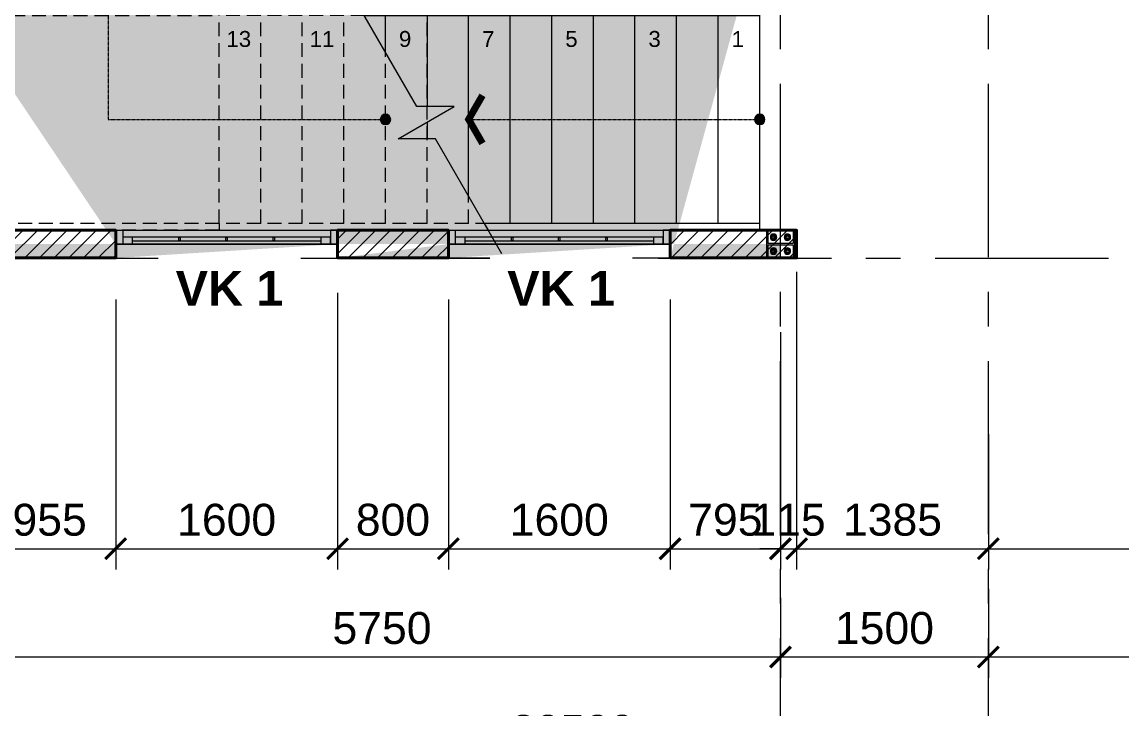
# Model space of a CAD drawing. Header units: millimetres. Extents: x 886808 to 1650903, y -1008069 to 230892.
# Drawn here: x 951196 to 959133, y -382753 to -377797 of the extents above; entities that cross this region are included whole.
import ezdxf

# ---------------------------------------------------------------- set-up
doc = ezdxf.new("R2010")
doc.units = ezdxf.units.MM
for name, pattern in [('ACAD_ISO03W100', [30, 12, -18]), ('CENTER', [2, 1.25, -0.25, 0.25, -0.25]), ('DASHED', [0.75, 0.5, -0.25]), ('HIDDEN2', [0.1875, 0.125, -0.0625])]:
    doc.linetypes.add(name, pattern=pattern)
doc.layers.get('0').update_dxf_attribs({"lineweight": 0})
for name, color, linetype, lineweight in [('01- NET TUONG- 242', 242, 'Continuous', 40), ('03- Net Cua- 153', 153, 'Continuous', 9), ('04-Net thay', 150, 'Continuous', 20), ('06- Dim- 250', 250, 'Continuous', 0), ('8l NET TO', 8, 'Continuous', 9), ('A-WALL-FNSH', 113, 'Continuous', 25), ('A_Dim', 8, 'Continuous', 5), ('HACTH', 8, 'Continuous', 0), ('net vl', 33, 'Continuous', 5), ('S-COLS', 52, 'Continuous', 5)]:
    doc.layers.add(name, color=color, linetype=linetype, lineweight=lineweight)
doc.styles.add('Roof Fl type B$0$GHICHUTHUONG', font='arial.ttf', dxfattribs={"width": 0.8})
doc.styles.add('TIÊU ĐỀ', font='arial.ttf', dxfattribs={"height": 230})
doc.dimstyles.new('1-100', dxfattribs={"dimtxt": 230, "dimasz": 150, "dimexe": 150, "dimexo": 300, "dimgap": 90, "dimtad": 1, "dimdec": 0, "dimrnd": 5, "dimzin": 0, "dimtxsty": 'TIÊU ĐỀ', "dimblk": 'ARCHTICK', "dimcen": 100, "dimdle": 120, "dimclrd": 256, "dimclre": 256, "dimclrt": 2, "dimadec": 0, "dimazin": 0, "dimtfac": 1, "dimtdec": 0, "dimtix": 1, "dimtmove": 1, "dimatfit": 3, "dimldrblk": 'OPEN30', "dimfxl": 900, "dimtolj": 1, "dimtzin": 0, "dimlwd": 13, "dimlwe": 13, "dimarcsym": 1})

# ---------------------------------------------------------------- blocks, each defined once
blk = doc.blocks.new('_ArchTick')
at = {"color": 0, "linetype": 'ByBlock', "const_width": 0.15}
blk.add_lwpolyline([(-0.5, -0.5), (0.5, 0.5)], dxfattribs=at)
blk = doc.blocks.new('*D221')
at = {"layer": 'A_Dim', "lineweight": 13, "transparency": 16777216}
for p, q in [((950918.6, -379799.2), (950918.6, -382527.4)), ((956668.6, -381950), (956668.6, -382527.4)), ((950798.6, -382377.4), (956788.6, -382377.4))]:
    blk.add_line(p, q, dxfattribs=at)
at = {"layer": 'Defpoints', "color": 0, "transparency": 16777216}
for p in [(950918.6, -379499.2), (956668.6, -381650), (956668.6, -382377.4)]:
    blk.add_point(p, dxfattribs=at)
at = {"layer": 'A_Dim', "lineweight": 13, "transparency": 16777216, "xscale": 150, "yscale": 150, "zscale": 150, "rotation": 180}
blk.add_blockref('_ArchTick', (950918.6, -382377.4), dxfattribs=at)
at = {"layer": 'A_Dim', "lineweight": 13, "transparency": 16777216, "xscale": 150, "yscale": 150, "zscale": 150}
blk.add_blockref('_ArchTick', (956668.6, -382377.4), dxfattribs=at)
at = {"layer": 'A_Dim', "color": 2, "transparency": 16777216, "insert": (953793.6, -382169.9), "char_height": 230, "attachment_point": 5, "style": 'TIÊU ĐỀ'}
blk.add_mtext('\\A1;5750', dxfattribs=at)
blk = doc.blocks.new('_Open30')
at = {"color": 0, "linetype": 'ByBlock', "lineweight": -2}
for p, q in [((-1, 0.268), (0, 0)), ((0, 0), (-1, -0.268)), ((0, 0), (-1, 0))]:
    blk.add_line(p, q, dxfattribs=at)
blk = doc.blocks.new('*D222')
at = {"layer": 'A_Dim', "lineweight": 13, "transparency": 16777216}
for p, q in [((958168.6, -381884.5), (958168.6, -382527.4)), ((956668.6, -381950), (956668.6, -382527.4)), ((956548.6, -382377.4), (958288.6, -382377.4))]:
    blk.add_line(p, q, dxfattribs=at)
at = {"layer": 'Defpoints', "color": 0, "transparency": 16777216}
for p in [(956668.6, -381650), (958168.6, -381584.5), (958168.6, -382377.4)]:
    blk.add_point(p, dxfattribs=at)
at = {"layer": 'A_Dim', "lineweight": 13, "transparency": 16777216, "xscale": 150, "yscale": 150, "zscale": 150, "rotation": 180}
blk.add_blockref('_ArchTick', (956668.6, -382377.4), dxfattribs=at)
at = {"layer": 'A_Dim', "lineweight": 13, "transparency": 16777216, "xscale": 150, "yscale": 150, "zscale": 150}
blk.add_blockref('_ArchTick', (958168.6, -382377.4), dxfattribs=at)
at = {"layer": 'A_Dim', "color": 2, "transparency": 16777216, "insert": (957418.6, -382169.9), "char_height": 230, "attachment_point": 5, "style": 'TIÊU ĐỀ'}
blk.add_mtext('\\A1;1500', dxfattribs=at)
blk = doc.blocks.new('*D1039')
at = {"layer": 'A_Dim', "lineweight": 13, "transparency": 16777216}
for p, q in [((965418.6, -379799.2), (965418.6, -382527.4)), ((958168.6, -381884.5), (958168.6, -382527.4)), ((958048.6, -382377.4), (965538.6, -382377.4))]:
    blk.add_line(p, q, dxfattribs=at)
at = {"layer": 'Defpoints', "color": 0, "transparency": 16777216}
for p in [(965418.6, -379499.2), (958168.6, -381584.5), (965418.6, -382377.4)]:
    blk.add_point(p, dxfattribs=at)
at = {"layer": 'A_Dim', "lineweight": 13, "transparency": 16777216, "xscale": 150, "yscale": 150, "zscale": 150, "rotation": 180}
blk.add_blockref('_ArchTick', (958168.6, -382377.4), dxfattribs=at)
at = {"layer": 'A_Dim', "lineweight": 13, "transparency": 16777216, "xscale": 150, "yscale": 150, "zscale": 150}
blk.add_blockref('_ArchTick', (965418.6, -382377.4), dxfattribs=at)
at = {"layer": 'A_Dim', "color": 2, "transparency": 16777216, "insert": (961793.6, -382169.9), "char_height": 230, "attachment_point": 5, "style": 'TIÊU ĐỀ'}
blk.add_mtext('\\A1;7250', dxfattribs=at)
blk = doc.blocks.new('*D1040')
at = {"layer": 'A_Dim', "lineweight": 13, "transparency": 16777216}
for p, q in [((965418.6, -379799.2), (965418.6, -383269.7)), ((944918.6, -380278.3), (944918.6, -383269.7)), ((944798.6, -383119.7), (965538.6, -383119.7))]:
    blk.add_line(p, q, dxfattribs=at)
at = {"layer": 'Defpoints', "color": 0, "transparency": 16777216}
for p in [(965418.6, -379499.2), (944918.6, -379978.3), (965418.6, -383119.7)]:
    blk.add_point(p, dxfattribs=at)
at = {"layer": 'A_Dim', "lineweight": 13, "transparency": 16777216, "xscale": 150, "yscale": 150, "zscale": 150, "rotation": 180}
blk.add_blockref('_ArchTick', (944918.6, -383119.7), dxfattribs=at)
at = {"layer": 'A_Dim', "lineweight": 13, "transparency": 16777216, "xscale": 150, "yscale": 150, "zscale": 150}
blk.add_blockref('_ArchTick', (965418.6, -383119.7), dxfattribs=at)
at = {"layer": 'A_Dim', "color": 2, "transparency": 16777216, "insert": (955168.6, -382912.3), "char_height": 230, "attachment_point": 5, "style": 'TIÊU ĐỀ'}
blk.add_mtext('\\A1;20500', dxfattribs=at)
blk = doc.blocks.new('*D1159')
at = {"layer": 'A_Dim', "lineweight": 13, "transparency": 16777216}
for p, q in [((951872.6, -379799.2), (951872.6, -381746.2)), ((950918.6, -380651), (950918.6, -381746.2)), ((950798.6, -381596.2), (951992.6, -381596.2))]:
    blk.add_line(p, q, dxfattribs=at)
at = {"layer": 'Defpoints', "color": 0, "transparency": 16777216}
for p in [(951872.6, -379499.2), (950918.6, -380351), (951872.6, -381596.2)]:
    blk.add_point(p, dxfattribs=at)
at = {"layer": 'A_Dim', "lineweight": 13, "transparency": 16777216, "xscale": 150, "yscale": 150, "zscale": 150, "rotation": 180}
blk.add_blockref('_ArchTick', (950918.6, -381596.2), dxfattribs=at)
at = {"layer": 'A_Dim', "lineweight": 13, "transparency": 16777216, "xscale": 150, "yscale": 150, "zscale": 150}
blk.add_blockref('_ArchTick', (951872.6, -381596.2), dxfattribs=at)
at = {"layer": 'A_Dim', "color": 2, "transparency": 16777216, "insert": (951395.6, -381388.8), "char_height": 230, "attachment_point": 5, "style": 'TIÊU ĐỀ'}
blk.add_mtext('\\A1;955', dxfattribs=at)
blk = doc.blocks.new('*D1160')
at = {"layer": 'A_Dim', "lineweight": 13, "transparency": 16777216}
for p, q in [((953472.6, -379749.2), (953472.6, -381746.2)), ((951872.6, -379799.2), (951872.6, -381746.2)), ((951752.6, -381596.2), (953592.6, -381596.2))]:
    blk.add_line(p, q, dxfattribs=at)
at = {"layer": 'Defpoints', "color": 0, "transparency": 16777216}
for p in [(951872.6, -379499.2), (953472.6, -379449.2), (953472.6, -381596.2)]:
    blk.add_point(p, dxfattribs=at)
at = {"layer": 'A_Dim', "lineweight": 13, "transparency": 16777216, "xscale": 150, "yscale": 150, "zscale": 150, "rotation": 180}
blk.add_blockref('_ArchTick', (951872.6, -381596.2), dxfattribs=at)
at = {"layer": 'A_Dim', "lineweight": 13, "transparency": 16777216, "xscale": 150, "yscale": 150, "zscale": 150}
blk.add_blockref('_ArchTick', (953472.6, -381596.2), dxfattribs=at)
at = {"layer": 'A_Dim', "color": 2, "transparency": 16777216, "insert": (952672.6, -381388.8), "char_height": 230, "attachment_point": 5, "style": 'TIÊU ĐỀ'}
blk.add_mtext('\\A1;1600', dxfattribs=at)
blk = doc.blocks.new('*D1161')
at = {"layer": 'A_Dim', "lineweight": 13, "transparency": 16777216}
for p, q in [((953472.6, -379749.2), (953472.6, -381746.2)), ((954272.6, -379799), (954272.6, -381746.2)), ((953352.6, -381596.2), (954392.6, -381596.2))]:
    blk.add_line(p, q, dxfattribs=at)
at = {"layer": 'Defpoints', "color": 0, "transparency": 16777216}
for p in [(953472.6, -379449.2), (954272.6, -379499), (954272.6, -381596.2)]:
    blk.add_point(p, dxfattribs=at)
at = {"layer": 'A_Dim', "lineweight": 13, "transparency": 16777216, "xscale": 150, "yscale": 150, "zscale": 150, "rotation": 180}
blk.add_blockref('_ArchTick', (953472.6, -381596.2), dxfattribs=at)
at = {"layer": 'A_Dim', "lineweight": 13, "transparency": 16777216, "xscale": 150, "yscale": 150, "zscale": 150}
blk.add_blockref('_ArchTick', (954272.6, -381596.2), dxfattribs=at)
at = {"layer": 'A_Dim', "color": 2, "transparency": 16777216, "insert": (953872.6, -381388.8), "char_height": 230, "attachment_point": 5, "style": 'TIÊU ĐỀ'}
blk.add_mtext('\\A1;800', dxfattribs=at)
blk = doc.blocks.new('*D1162')
at = {"layer": 'A_Dim', "lineweight": 13, "transparency": 16777216}
for p, q in [((954272.6, -379799), (954272.6, -381746.2)), ((955872.6, -379799), (955872.6, -381746.2)), ((954152.6, -381596.2), (955992.6, -381596.2))]:
    blk.add_line(p, q, dxfattribs=at)
at = {"layer": 'Defpoints', "color": 0, "transparency": 16777216}
for p in [(954272.6, -379499), (955872.6, -379499), (955872.6, -381596.2)]:
    blk.add_point(p, dxfattribs=at)
at = {"layer": 'A_Dim', "lineweight": 13, "transparency": 16777216, "xscale": 150, "yscale": 150, "zscale": 150, "rotation": 180}
blk.add_blockref('_ArchTick', (954272.6, -381596.2), dxfattribs=at)
at = {"layer": 'A_Dim', "lineweight": 13, "transparency": 16777216, "xscale": 150, "yscale": 150, "zscale": 150}
blk.add_blockref('_ArchTick', (955872.6, -381596.2), dxfattribs=at)
at = {"layer": 'A_Dim', "color": 2, "transparency": 16777216, "insert": (955072.6, -381388.8), "char_height": 230, "attachment_point": 5, "style": 'TIÊU ĐỀ'}
blk.add_mtext('\\A1;1600', dxfattribs=at)
blk = doc.blocks.new('*D1163')
at = {"layer": 'A_Dim', "lineweight": 13, "transparency": 16777216}
for p, q in [((955872.6, -379799), (955872.6, -381746.2)), ((956668.6, -380034), (956668.6, -381746.2)), ((955752.6, -381596.2), (956788.6, -381596.2))]:
    blk.add_line(p, q, dxfattribs=at)
at = {"layer": 'Defpoints', "color": 0, "transparency": 16777216}
for p in [(955872.6, -379499), (956668.6, -379734), (956668.6, -381596.2)]:
    blk.add_point(p, dxfattribs=at)
at = {"layer": 'A_Dim', "lineweight": 13, "transparency": 16777216, "xscale": 150, "yscale": 150, "zscale": 150, "rotation": 180}
blk.add_blockref('_ArchTick', (955872.6, -381596.2), dxfattribs=at)
at = {"layer": 'A_Dim', "lineweight": 13, "transparency": 16777216, "xscale": 150, "yscale": 150, "zscale": 150}
blk.add_blockref('_ArchTick', (956668.6, -381596.2), dxfattribs=at)
at = {"layer": 'A_Dim', "color": 2, "transparency": 16777216, "insert": (956270.6, -381388.8), "char_height": 230, "attachment_point": 5, "style": 'TIÊU ĐỀ'}
blk.add_mtext('\\A1;795', dxfattribs=at)
blk = doc.blocks.new('*D1164')
at = {"layer": 'A_Dim', "lineweight": 13, "transparency": 16777216}
for p, q in [((956784.8, -379599), (956784.8, -381746.2)), ((956668.6, -380034), (956668.6, -381746.2)), ((956668.6, -381596.2), (956518.6, -381596.2)), ((956668.6, -381596.2), (956784.8, -381596.2)), ((956784.8, -381596.2), (956934.8, -381596.2))]:
    blk.add_line(p, q, dxfattribs=at)
at = {"layer": 'Defpoints', "color": 0, "transparency": 16777216}
for p in [(956784.8, -379299), (956668.6, -379734), (956784.8, -381596.2)]:
    blk.add_point(p, dxfattribs=at)
at = {"layer": 'A_Dim', "lineweight": 13, "transparency": 16777216, "xscale": 150, "yscale": 150, "zscale": 150}
blk.add_blockref('_ArchTick', (956668.6, -381596.2), dxfattribs=at)
at = {"layer": 'A_Dim', "lineweight": 13, "transparency": 16777216, "xscale": 150, "yscale": 150, "zscale": 150, "rotation": 180}
blk.add_blockref('_ArchTick', (956784.8, -381596.2), dxfattribs=at)
at = {"layer": 'A_Dim', "color": 2, "transparency": 16777216, "insert": (956726.7, -381388.8), "char_height": 230, "attachment_point": 5, "style": 'TIÊU ĐỀ'}
blk.add_mtext('\\A1;115', dxfattribs=at)
blk = doc.blocks.new('*D1165')
at = {"layer": 'A_Dim', "lineweight": 13, "transparency": 16777216}
for p, q in [((956784.8, -379599), (956784.8, -381746.2)), ((958168.6, -380771), (958168.6, -381746.2)), ((956664.8, -381596.2), (958288.6, -381596.2))]:
    blk.add_line(p, q, dxfattribs=at)
at = {"layer": 'Defpoints', "color": 0, "transparency": 16777216}
for p in [(956784.8, -379299), (958168.6, -380471), (958168.6, -381596.2)]:
    blk.add_point(p, dxfattribs=at)
at = {"layer": 'A_Dim', "lineweight": 13, "transparency": 16777216, "xscale": 150, "yscale": 150, "zscale": 150, "rotation": 180}
blk.add_blockref('_ArchTick', (956784.8, -381596.2), dxfattribs=at)
at = {"layer": 'A_Dim', "lineweight": 13, "transparency": 16777216, "xscale": 150, "yscale": 150, "zscale": 150}
blk.add_blockref('_ArchTick', (958168.6, -381596.2), dxfattribs=at)
at = {"layer": 'A_Dim', "color": 2, "transparency": 16777216, "insert": (957476.7, -381388.7), "char_height": 230, "attachment_point": 5, "style": 'TIÊU ĐỀ'}
blk.add_mtext('\\A1;1385', dxfattribs=at)
blk = doc.blocks.new('*D1166')
at = {"layer": 'A_Dim', "lineweight": 13, "transparency": 16777216}
for p, q in [((958168.6, -380771), (958168.6, -381746.2)), ((965418.6, -381320.5), (965418.6, -381746.2)), ((958048.6, -381596.2), (965538.6, -381596.2))]:
    blk.add_line(p, q, dxfattribs=at)
at = {"layer": 'Defpoints', "color": 0, "transparency": 16777216}
for p in [(958168.6, -380471), (965418.6, -381020.5), (965418.6, -381596.2)]:
    blk.add_point(p, dxfattribs=at)
at = {"layer": 'A_Dim', "lineweight": 13, "transparency": 16777216, "xscale": 150, "yscale": 150, "zscale": 150, "rotation": 180}
blk.add_blockref('_ArchTick', (958168.6, -381596.2), dxfattribs=at)
at = {"layer": 'A_Dim', "lineweight": 13, "transparency": 16777216, "xscale": 150, "yscale": 150, "zscale": 150}
blk.add_blockref('_ArchTick', (965418.6, -381596.2), dxfattribs=at)
at = {"layer": 'A_Dim', "color": 2, "transparency": 16777216, "insert": (961793.6, -381388.8), "char_height": 230, "attachment_point": 5, "style": 'TIÊU ĐỀ'}
blk.add_mtext('\\A1;7250', dxfattribs=at)
blk = doc.blocks.new('*U54')
at = {"transparency": 33554636}
h = blk.add_hatch(color=256, dxfattribs=at)
edge = h.paths.add_edge_path()
edge.add_arc((2300, 1500), 37.5, 0, 360)
at = {"linetype": 'HIDDEN2', "transparency": 33554636}
for points in [[(0, 0), (0, 3500)], [(0, 3500), (2300, 3500)], [(2300, 3500), (2300, 1500)]]:
    blk.add_lwpolyline(points, dxfattribs=at)
at = {"lineweight": -2, "transparency": 33554636, "const_width": 50}
blk.add_lwpolyline([(-173.2, 100), (0, 0), (173.2, 100)], dxfattribs=at)
at = {"transparency": 33554636}
blk.add_circle((2300, 1500), 37.5, dxfattribs=at)
blk = doc.blocks.new('*U48')
at = {"transparency": 33554636}
h = blk.add_hatch(color=256, dxfattribs=at)
edge = h.paths.add_edge_path()
edge.add_arc((0, 2100), 37.5, 0, 360)
at = {"linetype": 'HIDDEN2', "transparency": 33554636}
blk.add_lwpolyline([(0, 0), (0, 2100)], dxfattribs=at)
at = {"lineweight": -2, "transparency": 33554636, "const_width": 50}
blk.add_lwpolyline([(-173.2, 100), (0, 0), (173.2, 100)], dxfattribs=at)
at = {"transparency": 33554636}
blk.add_circle((0, 2100), 37.5, dxfattribs=at)
blk = doc.blocks.new('THANG BO 2')
at = {"layer": '04-Net thay', "transparency": 33554636}
for p, q in [((3650, 50), (3650, 1550)), ((3950, 50), (3950, 1550)), ((4250, 50), (4250, 1550)), ((4550, 50), (4550, 1550)), ((4850, 50), (4850, 1550)), ((5150, 50), (5150, 1550)), ((5450, 50), (5450, 1550))]:
    blk.add_line(p, q, dxfattribs=at)
for points in [[(2597.2, 1550), (5450, 1550), (5450, 1600), (2568.3, 1600)], [(3492.1, 0), (5450, 0), (5450, 50), (3461.2, 50)]]:
    blk.add_lwpolyline(points, close=True, dxfattribs=at)
for points in [[(2750, 1285.3), (2750, 1550)], [(3050, 1550), (3050, 892.4)], [(3350, 246.1), (3350, 1550)], [(3050, 779.2), (3050, 659.3)]]:
    blk.add_lwpolyline(points, dxfattribs=at)
at = {"layer": '06- Dim- 250', "linetype": 'DASHED', "ltscale": 200, "transparency": 33554636}
for p, q in [((1550, 3850), (1550, 2350)), ((1850, 3850), (1850, 2350)), ((2150, 3850), (2150, 2350)), ((2450, 3850), (2450, 2350)), ((2750, 3850), (2750, 2350)), ((3050, 3850), (3050, 2350)), ((3350, 3850), (3350, 2350)), ((3650, 3850), (3650, 2350)), ((3950, 3850), (3950, 2350)), ((4250, 3850), (4250, 2350)), ((50, 2350), (1550, 2350)), ((1550, 2350), (4250, 2350)), ((1550, 1550), (1550, 2350)), ((4250, 2300), (4250, 2350)), ((1600, 2300), (4250, 2300)), ((1600, 1600), (1600, 2300)), ((50, 1950), (1550, 1950)), ((2977, 1600), (1600, 1600)), ((50, 1550), (1550, 1550)), ((5450, 1550), (1550, 1550)), ((1550, 50), (1550, 1550)), ((1850, 50), (1850, 1550)), ((2150, 50), (2150, 1550)), ((2450, 50), (2450, 1550)), ((2750, 50), (2750, 1550)), ((3050, 50), (3050, 1550)), ((3350, 50), (3350, 1550))]:
    blk.add_line(p, q, dxfattribs=at)
for points in [[(1550, 0), (0, 0), (0, 3900), (4250, 3900)], [(1550, 50), (50, 50), (50, 3850), (4250, 3850)]]:
    blk.add_lwpolyline(points, dxfattribs=at)
blk.add_lwpolyline([(1550, 0), (5450, 0), (5450, 50), (1550, 50)], close=True, dxfattribs=at)
at = {"layer": 'A-WALL-FNSH', "color": 251, "lineweight": 5, "true_color": 0x636466, "transparency": 33554636}
blk.add_line((5450, 1600), (2977, 1600), dxfattribs=at)
blk.add_lwpolyline([(3590.5, -170.4), (3111.4, 659.3), (2842.3, 659.3), (3246, 892.4), (2976.9, 892.4), (2513.7, 1694.7)], dxfattribs=at)
at = {"layer": '06- Dim- 250', "linetype": 'ACAD_ISO03W100', "ltscale": 10, "transparency": 33554636}
for name, p, xscale, rotation in [('*U54', (4250, 3100), -1.000000000000001, 90), ('*U48', (3350, 800), -1, 270)]:
    blk.add_blockref(name, p, dxfattribs=dict(at, xscale=xscale, rotation=rotation))
at = {"color": 2, "transparency": 33554636, "char_height": 115, "attachment_point": 5, "style": 'TIÊU ĐỀ'}
for s, insert in [('\\A1;17', (1391.8, 3679.3)), ('\\A1;19', (1991.8, 3679.3)), ('\\A1;21', (2591.8, 3679.3)), ('\\A1;23', (3191.8, 3679.3)), ('\\A1;25', (3791.8, 3679.3)), ('\\A1;27', (4379.2, 3672.2)), ('\\A1;15', (1391.8, 1679.3)), ('\\A1;13', (1691.8, 1379.3)), ('\\A1;11', (2291.8, 1379.3)), ('\\A1;9', (2891.8, 1379.3)), ('\\A1;7', (3491.8, 1379.3)), ('\\A1;5', (4091.8, 1379.3)), ('\\A1;3', (4691.8, 1379.3)), ('\\A1;1', (5291.8, 1379.3))]:
    blk.add_mtext(s, dxfattribs=dict(at, insert=insert))
blk = doc.blocks.new('*U1456')
at = {"color": 7, "ltscale": 5, "transparency": 33554636}
for p, q in [((-2000, 100), (-2000, 0)), ((-400, 100), (-400, 0))]:
    blk.add_line(p, q, dxfattribs=at)
at = {"ltscale": 40, "transparency": 33554636}
for p, q in [((-450, 100), (-1950, 100)), ((-1880, 50), (-520, 50)), ((-520, 25), (-1880, 25))]:
    blk.add_line(p, q, dxfattribs=at)
at = {"color": 0, "ltscale": 40, "transparency": 33554636}
for p, q in [((-400, 0), (-2000, 0)), ((-2000, 0), (-400, 0))]:
    blk.add_line(p, q, dxfattribs=at)
at = {"color": 0, "lineweight": -2, "transparency": 33554636}
for points in [[(-2000, 100), (-1950, 100), (-1950, 0), (-2000, 0)], [(-400, 100), (-450, 100), (-450, 0), (-400, 0)]]:
    blk.add_lwpolyline(points, close=True, dxfattribs=at)
at = {"ltscale": 40, "transparency": 33554636}
for points in [[(-1950, 50), (-1880, 50), (-1880, 0), (-1950, 0)], [(-1544.9, 25), (-1535.1, 25), (-1535.1, 50), (-1544.9, 50)], [(-1204.9, 25), (-1195.1, 25), (-1195.1, 50), (-1204.9, 50)], [(-864.9, 25), (-855.1, 25), (-855.1, 50), (-864.9, 50)], [(-520, 50), (-450, 50), (-450, 0), (-520, 0)]]:
    blk.add_lwpolyline(points, close=True, dxfattribs=at)
blk = doc.blocks.new('I COLUMN ver finish - I COLUMN 200X200-6422362-MẶT BẰNG BỐ TRÍ TẦNG 1')
at = {"layer": 'S-COLS', "transparency": 33554636}
for p, q in [((-100, 92), (-100, 100)), ((100, 100), (-100, 100)), ((-5, 92), (-100, 92)), ((-5, 92), (-5, -92)), ((100, 92), (5, 92)), ((5, -92), (5, 92)), ((100, 92), (100, 100)), ((-58.7, 65), (-67.3, 50)), ((-67.3, 50), (-58.7, 35)), ((-41.3, 65), (-58.7, 65)), ((-58.7, 35), (-41.3, 35)), ((-32.7, 50), (-41.3, 65)), ((-41.3, 35), (-32.7, 50)), ((41.3, 65), (32.7, 50)), ((32.7, 50), (41.3, 35)), ((58.7, 65), (41.3, 65)), ((41.3, 35), (58.7, 35)), ((67.3, 50), (58.7, 65)), ((58.7, 35), (67.3, 50)), ((-58.7, -35), (-67.3, -50)), ((-67.3, -50), (-58.7, -65)), ((-41.3, -35), (-58.7, -35)), ((-58.7, -65), (-41.3, -65)), ((-32.7, -50), (-41.3, -35)), ((-41.3, -65), (-32.7, -50)), ((41.3, -35), (32.7, -50)), ((32.7, -50), (41.3, -65)), ((58.7, -35), (41.3, -35)), ((41.3, -65), (58.7, -65)), ((67.3, -50), (58.7, -35)), ((58.7, -65), (67.3, -50)), ((-5, -92), (-100, -92)), ((-100, -100), (-100, -92)), ((100, -100), (-100, -100)), ((-100, -110), (100, -110)), ((100, -92), (5, -92)), ((100, -100), (100, -92))]:
    blk.add_line(p, q, dxfattribs=at)
for centre, radius, start, end in [((-50, 50), 23, 360, 180), ((-50, 50), 23, 180, 360), ((-50, 50), 8, 360, 180), ((-50, 50), 8, 180, 360), ((50, 50), 23, 360, 180), ((50, 50), 23, 180, 360), ((50, 50), 8, 360, 180), ((50, 50), 8, 180, 360), ((-50, -50), 23, 360, 180), ((-50, -50), 23, 180, 360), ((-50, -50), 8, 360, 180), ((-50, -50), 8, 180, 0), ((50, -50), 23, 360, 180), ((50, -50), 23, 180, 360), ((50, -50), 8, 360, 180), ((50, -50), 8, 180, 0)]:
    blk.add_arc(centre, radius, start, end, dxfattribs=at)

msp = doc.modelspace()

# ---------------------------------------------------------------- linework, layer by layer
at = {"layer": '01- NET TUONG- 242', "transparency": 33554636}
for points in [[(951068.6, -379499), (951872.6, -379499), (951872.6, -379299), (951068.6, -379299)], [(953472.6, -379499), (954272.6, -379499), (954272.6, -379299), (953472.6, -379299)], [(955872.6, -379499), (956784.8, -379499), (956784.8, -379299), (955872.6, -379299)]]:
    msp.add_lwpolyline(points, close=True, dxfattribs=at)
at = {"layer": '8l NET TO', "color": 251, "linetype": 'CENTER', "ltscale": 1000, "true_color": 0x636466, "transparency": 33554636}
for p, q in [((958168.6, -383492.2), (958168.6, -338335.2)), ((941785.5, -379499.2), (971474.1, -379499.2))]:
    msp.add_line(p, q, dxfattribs=at)
msp.add_lwpolyline([(956668.6, -383492.2), (956668.6, -373286.9)], dxfattribs=at)
at = {"layer": 'A_Dim', "transparency": 33554636}
for points in [[(951872.6, -379499.2), (953472.6, -379499.2), (953472.6, -379399.2), (951872.6, -379399.2)], [(954272.6, -379399.2), (955872.6, -379399.2), (955872.6, -379499.2), (954272.6, -379499.2)]]:
    msp.add_lwpolyline(points, close=True, dxfattribs=at)

# ---------------------------------------------------------------- block references
at = {"layer": '03- Net Cua- 153', "linetype": 'Continuous', "transparency": 33554636, "xscale": -1}
for p in [(951472.6, -379399), (953872.6, -379399)]:
    msp.add_blockref('*U1456', p, dxfattribs=at)
at = {"layer": 'S-COLS', "transparency": 33554636, "rotation": 90}
msp.add_blockref('I COLUMN ver finish - I COLUMN 200X200-6422362-MẶT BẰNG BỐ TRÍ TẦNG 1', (956668.6, -379399.2), dxfattribs=at)

# ---------------------------------------------------------------- dimensions: what is measured, and where the dimension line sits
at = {"layer": 'A_Dim'}
for base, p1, p2, picture, middle in [((956784.8, -381596.2), (956668.6, -379734), (956784.8, -379299), '*D1164', (956726.7, -381388.8)), ((958168.6, -381596.2), (956784.8, -379299), (958168.6, -380471), '*D1165', (957476.7, -381388.7)), ((951872.6, -381596.2), (950918.6, -380351), (951872.6, -379499.2), '*D1159', (951395.6, -381388.8)), ((954272.6, -381596.2), (953472.6, -379449.2), (954272.6, -379499), '*D1161', (953872.6, -381388.8)), ((956668.6, -381596.2), (955872.6, -379499), (956668.6, -379734), '*D1163', (956270.6, -381388.8)), ((965418.6, -381596.2), (958168.6, -380471), (965418.6, -381020.5), '*D1166', (961793.6, -381388.8))]:
    dim = msp.add_linear_dim(base=base, p1=p1, p2=p2, dimstyle='1-100', dxfattribs=at)
    dim.commit()
    dim.dimension.update_dxf_attribs({"geometry": picture, "text_midpoint": middle})
at = {"layer": 'A_Dim', "transparency": 33554636}
for base, p1, p2, picture, middle in [((965418.6, -383119.7), (944918.6, -379978.3), (965418.6, -379499.2), '*D1040', (955168.6, -382912.3)), ((956668.6, -382377.4), (950918.6, -379499.2), (956668.6, -381650), '*D221', (953793.6, -382169.9)), ((965418.6, -382377.4), (958168.6, -381584.5), (965418.6, -379499.2), '*D1039', (961793.6, -382169.9)), ((958168.6, -382377.4), (956668.6, -381650), (958168.6, -381584.5), '*D222', (957418.6, -382169.9))]:
    dim = msp.add_linear_dim(base=base, p1=p1, p2=p2, dimstyle='1-100', override={"dimscale": 1}, dxfattribs=at)
    dim.commit()
    dim.dimension.update_dxf_attribs({"geometry": picture, "text_midpoint": middle})

# ---------------------------------------------------------------- next in the draw order: texts
at = {"layer": 'net vl', "ltscale": 300, "transparency": 33554636, "char_height": 250, "attachment_point": 5, "style": 'Roof Fl type B$0$GHICHUTHUONG', "bg_fill": 2}
for insert in [(952693.1, -379718.5), (955085.8, -379718.5)]:
    msp.add_mtext('{\\fArial|b1|i0|c0|p34;\\W1;VK 1}', dxfattribs=dict(at, insert=insert))

# ---------------------------------------------------------------- next in the draw order: hatches: boundary and pattern name
at = {"layer": 'HACTH', "transparency": 33554636}
h = msp.add_hatch(dxfattribs=at)
h.set_pattern_fill('ANSI31', color=256)
h.set_pattern_definition([(45, (964918.58753, -375398.97638), (-0.08838834765, 0.08838834765), [])])
h.paths.add_polyline_path([(944908.9, -342598.5), (964918.6, -342598.5), (964918.6, -342399), (944908.9, -342399)])
h.paths.add_polyline_path([(951268.6, -375199), (951068.6, -375199), (951068.6, -375399), (951268.6, -375399)], flags=17)
h.paths.add_polyline_path([(944918.6, -369049), (945118.6, -369049), (945118.6, -379299), (944918.6, -379299)])
h.paths.add_polyline_path([(952268.6, -375199), (958318.6, -375199), (958318.6, -375399), (952268.6, -375399)], flags=17)
h.paths.add_polyline_path([(952568.6, -375199), (952568.6, -369649), (952668.6, -369649), (952668.6, -375199)], flags=17)
h.paths.add_polyline_path([(952868.6, -369649), (952568.6, -369649), (952568.6, -369549), (952868.6, -369549)], flags=17)
h.paths.add_polyline_path([(964393.6, -369649), (964593.6, -369649), (964593.6, -369549), (964393.6, -369549)], flags=17)
h.paths.add_polyline_path([(953868.6, -369649), (963393.6, -369649), (963393.6, -369549), (953868.6, -369549)], flags=17)
h.paths.add_polyline_path([(945118.6, -365947.1), (944918.6, -365947.1), (944918.6, -360006.3), (945118.6, -360006.3)])
h.paths.add_polyline_path([(945118.6, -357549), (945418.6, -357549), (945418.6, -358249), (945118.6, -358249), (945118.6, -358149), (945318.6, -358149), (945318.6, -357649), (945118.6, -357649)], flags=17)
h.paths.add_polyline_path([(945118.6, -375299), (945318.6, -375299), (945318.6, -375199), (945118.6, -375199)], flags=17)
h.paths.add_polyline_path([(945118.6, -375699), (945418.6, -375699), (945418.6, -375799), (945118.6, -375799)], flags=17)
h.paths.add_polyline_path([(945318.6, -375699), (945418.6, -375699), (945418.6, -375199), (945318.6, -375199)], flags=17)
h.paths.add_polyline_path([(950868.6, -373599), (951068.6, -373599), (951068.6, -379499), (950868.6, -379499)], flags=17)
h.paths.add_polyline_path([(950768.6, -372399), (951068.6, -372399), (951068.6, -372499), (950768.6, -372499)], flags=17)
h.paths.add_polyline_path([(948018.6, -372599), (948018.6, -369649), (948118.6, -369649), (948118.6, -372399), (949968.6, -372399), (949968.6, -372499), (948118.6, -372499), (948118.6, -372599)], flags=17)
h.paths.add_polyline_path([(945118.6, -373499), (948018.6, -373499), (948018.6, -373399), (948118.6, -373399), (948118.6, -373499), (951068.6, -373499), (951068.6, -373599), (945118.6, -373599)], flags=17)
h.paths.add_polyline_path([(950868.6, -372399), (951068.6, -372399), (951068.6, -369649), (950868.6, -369649)], flags=17)
h.paths.add_polyline_path([(951068.6, -369549), (945118.6, -369549), (945118.6, -369649), (951068.6, -369649)], flags=17)
h.paths.add_polyline_path([(945318.6, -369149), (945418.6, -369149), (945418.6, -369549), (945318.6, -369549)], flags=17)
h.paths.add_polyline_path([(945118.6, -369149), (945418.6, -369149), (945418.6, -369049), (945118.6, -369049)], flags=17)
h.paths.add_polyline_path([(947168.6, -378399), (947168.6, -377999), (948868.6, -377999), (948868.6, -378399), (948768.6, -378399), (948768.6, -378099), (947268.6, -378099), (947268.6, -378399)], flags=17)
h.paths.add_polyline_path([(948218.6, -373599), (948418.6, -373599), (948418.6, -377999), (948218.6, -377999)], flags=17)
h.paths.add_polyline_path([(946528.6, -343999), (946628.6, -343999), (946628.6, -342599), (946528.6, -342599)])
h.paths.add_polyline_path([(945118.6, -343999), (946628.6, -343999), (946628.6, -344099), (945118.6, -344099)])
h.paths.add_polyline_path([(964718.6, -344799), (964918.6, -344799), (964918.6, -342598.5), (964718.6, -342598.5)])
h.paths.add_polyline_path([(944918.6, -350329), (945118.6, -350329), (945118.6, -343999), (944918.6, -343999)])
h.paths.add_polyline_path([(944918.6, -358406.3), (945118.6, -358406.3), (945118.6, -351929), (944918.6, -351929)])
h.paths.add_polyline_path([(955872.6, -379499), (956662.6, -379499), (956662.6, -379399), (955872.6, -379399)], flags=17)
h.paths.add_polyline_path([(953472.6, -379499), (954272.6, -379499), (954272.6, -379399), (953472.6, -379399)], flags=17)
h.paths.add_polyline_path([(951068.6, -379499), (951872.6, -379499), (951872.6, -379399), (951068.6, -379399)], flags=17)
h.paths.add_polyline_path([(947283.6, -379299), (947170, -379299), (947170, -379199), (947283.6, -379199)], flags=17)
h.paths.add_polyline_path([(948753.6, -379299), (948868.6, -379299), (948868.6, -379199), (948753.6, -379199)], flags=17)
h.paths.add_polyline_path([(950868.6, -379499), (948753.6, -379499), (948753.6, -379299), (950868.6, -379299)], flags=17)
h.paths.add_polyline_path([(944918.6, -379299), (947283.6, -379299), (947283.6, -379499), (944918.6, -379499)])
h.paths.add_polyline_path([(945118.6, -352899), (945118.6, -352999), (945418.6, -352999), (945418.6, -352299), (945118.6, -352299), (945118.6, -352399), (945318.6, -352399), (945318.6, -352899)], flags=17)
edge = h.paths.add_edge_path()
edge.add_line((944918.6, -369049), (945118.6, -369049))
edge.add_line((964718.6, -347299), (964718.6, -344999))
edge.add_line((964718.6, -344999), (962718.6, -344999))
edge.add_line((962718.6, -344999), (962718.6, -345299))
edge.add_line((962718.6, -345299), (962518.6, -345299))
edge.add_line((962518.6, -345299), (962518.6, -344799))
edge.add_line((962518.6, -344799), (964918.6, -344799))
edge.add_line((964918.6, -344799), (964918.6, -347499))
edge.add_line((964918.6, -347499), (962518.6, -347499))
edge.add_line((962518.6, -347499), (962518.6, -346999))
edge.add_line((962518.6, -346999), (962718.6, -346999))
edge.add_line((962718.6, -346999), (962718.6, -347299))
edge.add_line((962718.6, -347299), (964708.6, -347299))
edge.add_line((955872.6, -379499), (955872.6, -379399))
edge.add_line((954272.6, -379499), (954272.6, -379399))
edge.add_line((953472.6, -379499), (953472.6, -379399))
edge.add_line((951872.6, -379499), (951872.6, -379399))
h = msp.add_hatch(dxfattribs=at)
h.set_pattern_fill('ANSI31', color=256, scale=600)
h.set_pattern_definition([(45, (-482417.115, -353769.404), (-53.0330086, 53.0330086), [])])
h.paths.add_polyline_path([(944918.6, -353623.3), (945118.6, -353623.3), (945118.6, -343849), (944918.6, -343849)])
h.paths.add_polyline_path([(946528.6, -343999), (946628.6, -343999), (946628.6, -342599), (946528.6, -342599)])
h.paths.add_polyline_path([(945118.6, -343999), (946628.6, -343999), (946628.6, -344099), (945118.6, -344099)])
h.paths.add_polyline_path([(944918.6, -342599), (947798.6, -342599), (947798.6, -342399), (944918.6, -342399)])
h.paths.add_polyline_path([(965418.6, -344828.5), (965218.6, -344828.5), (965218.6, -342599), (965418.6, -342599)])
h.paths.add_polyline_path([(945118.6, -365947.1), (944918.6, -365947.1), (944918.6, -360006.3), (945118.6, -360006.3)])
h.paths.add_polyline_path([(945118.6, -357549), (945418.6, -357549), (945418.6, -358249), (945118.6, -358249), (945118.6, -358149), (945318.6, -358149), (945318.6, -357649), (945118.6, -357649)])
h.paths.add_polyline_path([(944918.6, -358406.3), (945118.6, -358406.3), (945118.6, -355344.4), (944918.6, -355344.4)])
h.paths.add_polyline_path([(945118.6, -352899), (945118.6, -352999), (945418.6, -352999), (945418.6, -352299), (945118.6, -352299), (945118.6, -352399), (945318.6, -352399), (945318.6, -352899)])
h.paths.add_polyline_path([(963258.6, -347299), (963258.6, -345028.5), (965218.6, -345028.5), (965218.6, -345413.5), (965418.6, -345413.5), (965418.6, -344828.5), (963058.6, -344828.5), (963058.6, -347499), (965418.6, -347499), (965418.6, -346914), (965218.6, -346914), (965218.6, -347299)])
h.paths.add_polyline_path([(951268.6, -375199), (950768.6, -375199), (950768.6, -375399), (951268.6, -375399)])
h.paths.add_polyline_path([(944918.6, -369349), (945118.6, -369349), (945118.6, -379299), (944918.6, -379299)])
h.paths.add_polyline_path([(952568.6, -375199), (952568.6, -369649), (952668.6, -369649), (952668.6, -375199)])
h.paths.add_polyline_path([(952868.6, -369649), (952568.6, -369649), (952568.6, -369549), (952868.6, -369549)])
h.paths.add_polyline_path([(964893.6, -369649), (965118.6, -369649), (965118.6, -369549), (964893.6, -369549)])
h.paths.add_polyline_path([(953868.6, -369649), (963893.6, -369649), (963893.6, -369549), (953868.6, -369549)])
h.paths.add_polyline_path([(947268.6, -379299), (947168.6, -379299), (947168.6, -379199), (947268.6, -379199)])
h.paths.add_polyline_path([(948868.6, -379299), (948968.6, -379299), (948968.6, -379199), (948868.6, -379199)])
h.paths.add_polyline_path([(950868.6, -379499), (948868.6, -379499), (948868.6, -379299), (950868.6, -379299)])
h.paths.add_polyline_path([(950868.6, -375399), (951068.6, -375399), (951068.6, -379499), (950868.6, -379499)])
h.paths.add_polyline_path([(950768.6, -374099), (951068.6, -374099), (951068.6, -374199), (950768.6, -374199)])
h.paths.add_polyline_path([(947718.6, -374399), (947718.6, -369649), (947818.6, -369649), (947818.6, -374099), (950768.6, -374099), (950768.6, -374199), (947818.6, -374199), (947818.6, -374399)])
h.paths.add_polyline_path([(945118.6, -375299), (947718.6, -375299), (947718.6, -375199), (947818.6, -375199), (947818.6, -375299), (950768.6, -375299), (950768.6, -375399), (945118.6, -375399)])
h.paths.add_polyline_path([(950868.6, -373199), (951068.6, -373199), (951068.6, -369649), (950868.6, -369649)])
h.paths.add_polyline_path([(951068.6, -369549), (945118.6, -369549), (945118.6, -369649), (951068.6, -369649)])
h.paths.add_polyline_path([(945418.6, -378348.8), (945518.6, -378348.8), (945518.6, -379298.8), (945418.6, -379298.8)])
h.paths.add_polyline_path([(945118.6, -378349.2), (945518.6, -378349.2), (945518.6, -378249.2), (945118.6, -378249.2)])
h.paths.add_polyline_path([(944918.6, -379299), (947268.6, -379299), (947268.6, -379499), (944918.6, -379499)])
h.paths.add_polyline_path([(947168.6, -378399), (947168.6, -377299), (948968.6, -377299), (948968.6, -378399), (948868.6, -378399), (948868.6, -377399), (947268.6, -377399), (947268.6, -378399)])
h.paths.add_polyline_path([(947168.6, -375399), (947268.6, -375399), (947268.6, -377299), (947168.6, -377299)])
h.paths.add_polyline_path([(952268.6, -375199), (958318.6, -375199), (958318.6, -375399), (952268.6, -375399)])
h.paths.add_polyline_path([(949598.6, -342399.2), (953643.6, -342399.2), (953643.6, -342599), (949598.6, -342599)])
h.paths.add_polyline_path([(955443.6, -342599), (959198.6, -342599.2), (959198.6, -342399.2), (955443.6, -342399)])
h.paths.add_polyline_path([(945118.6, -342749), (944918.6, -342749), (944918.6, -342599), (945118.6, -342599)])
h.paths.add_polyline_path([(960998.6, -342399.4), (965418.6, -342399.2), (965418.6, -342598.8), (960998.6, -342599)])
h.paths.add_polyline_path([(958318.6, -344928.6), (958218.6, -344928.6), (958218.6, -342599), (958318.6, -342599)])
h.paths.add_polyline_path([(958418.3, -344928.8), (958318.6, -344928.8), (958318.6, -344828.8), (958418.3, -344828.8)])
h.paths.add_polyline_path([(963058.6, -344928.8), (960038.6, -344928.8), (960038.6, -344828.8), (963058.6, -344828.8)])
h.paths.add_polyline_path([(951068.6, -379499), (951872.6, -379499), (951872.6, -379299), (951068.6, -379299)])
h.paths.add_polyline_path([(953472.6, -379499), (954272.6, -379499), (954272.6, -379299), (953472.6, -379299)])
h.paths.add_polyline_path([(955872.6, -379499), (956784.8, -379499), (956784.8, -379299), (955872.6, -379299)])
h.paths.add_polyline_path([(945118.6, -367949.5), (944918.6, -367949.5), (944918.6, -368349), (945118.6, -368349)])
h.paths.add_polyline_path([(950868.6, -373999), (951068.6, -373999), (951068.6, -374099), (950868.6, -374099)])

# ---------------------------------------------------------------- next in the draw order: block references
at = {"transparency": 33554636}
msp.add_blockref('THANG BO 2', (951068.6, -379299), dxfattribs=at)

# ---------------------------------------------------------------- next in the draw order: dimensions: what is measured, and where the dimension line sits
at = {"layer": 'A_Dim'}
for base, p1, p2, picture, middle in [((953472.6, -381596.2), (951872.6, -379499.2), (953472.6, -379449.2), '*D1160', (952672.6, -381388.8)), ((955872.6, -381596.2), (954272.6, -379499), (955872.6, -379499), '*D1162', (955072.6, -381388.8))]:
    dim = msp.add_linear_dim(base=base, p1=p1, p2=p2, dimstyle='1-100', dxfattribs=at)
    dim.commit()
    dim.dimension.update_dxf_attribs({"geometry": picture, "text_midpoint": middle})

doc.saveas('drawing.dxf')
